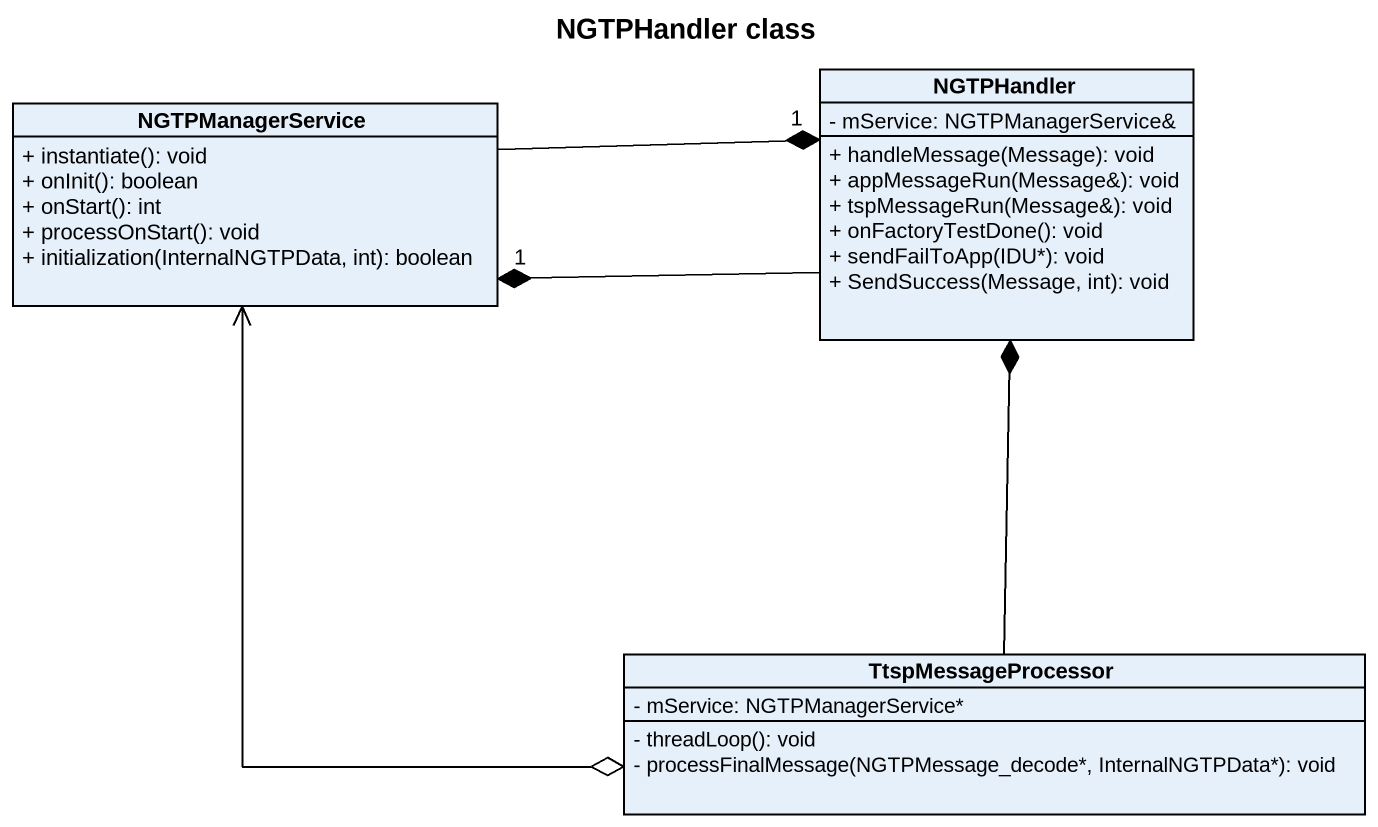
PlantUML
@startuml
title NGTPHandler class
hide circle
hide empty members
skinparam classAttributeIconSize 0
class NGTPHandler {
  - mService: NGTPManagerService&
  + handleMessage(Message): void
  + appMessageRun(Message&): void
  + tspMessageRun(Message&): void
  + onFactoryTestDone(): void
  + sendFailToApp(IDU*): void
  + SendSuccess(Message, int): void
}
class NGTPManagerService {
  + instantiate(): void
  + onInit(): boolean
  + onStart(): int
  + processOnStart(): void
  + initialization(InternalNGTPData, int): boolean
}
class TtspMessageProcessor {
  - mService: NGTPManagerService*
  - threadLoop(): void
  - processFinalMessage(NGTPMessage_decode*, InternalNGTPData*): void
}
NGTPHandler -left-* "1" NGTPManagerService
NGTPManagerService -right-* "1" NGTPHandler
NGTPManagerService <--o TtspMessageProcessor
TtspMessageProcessor -up-* NGTPHandler
@enduml
